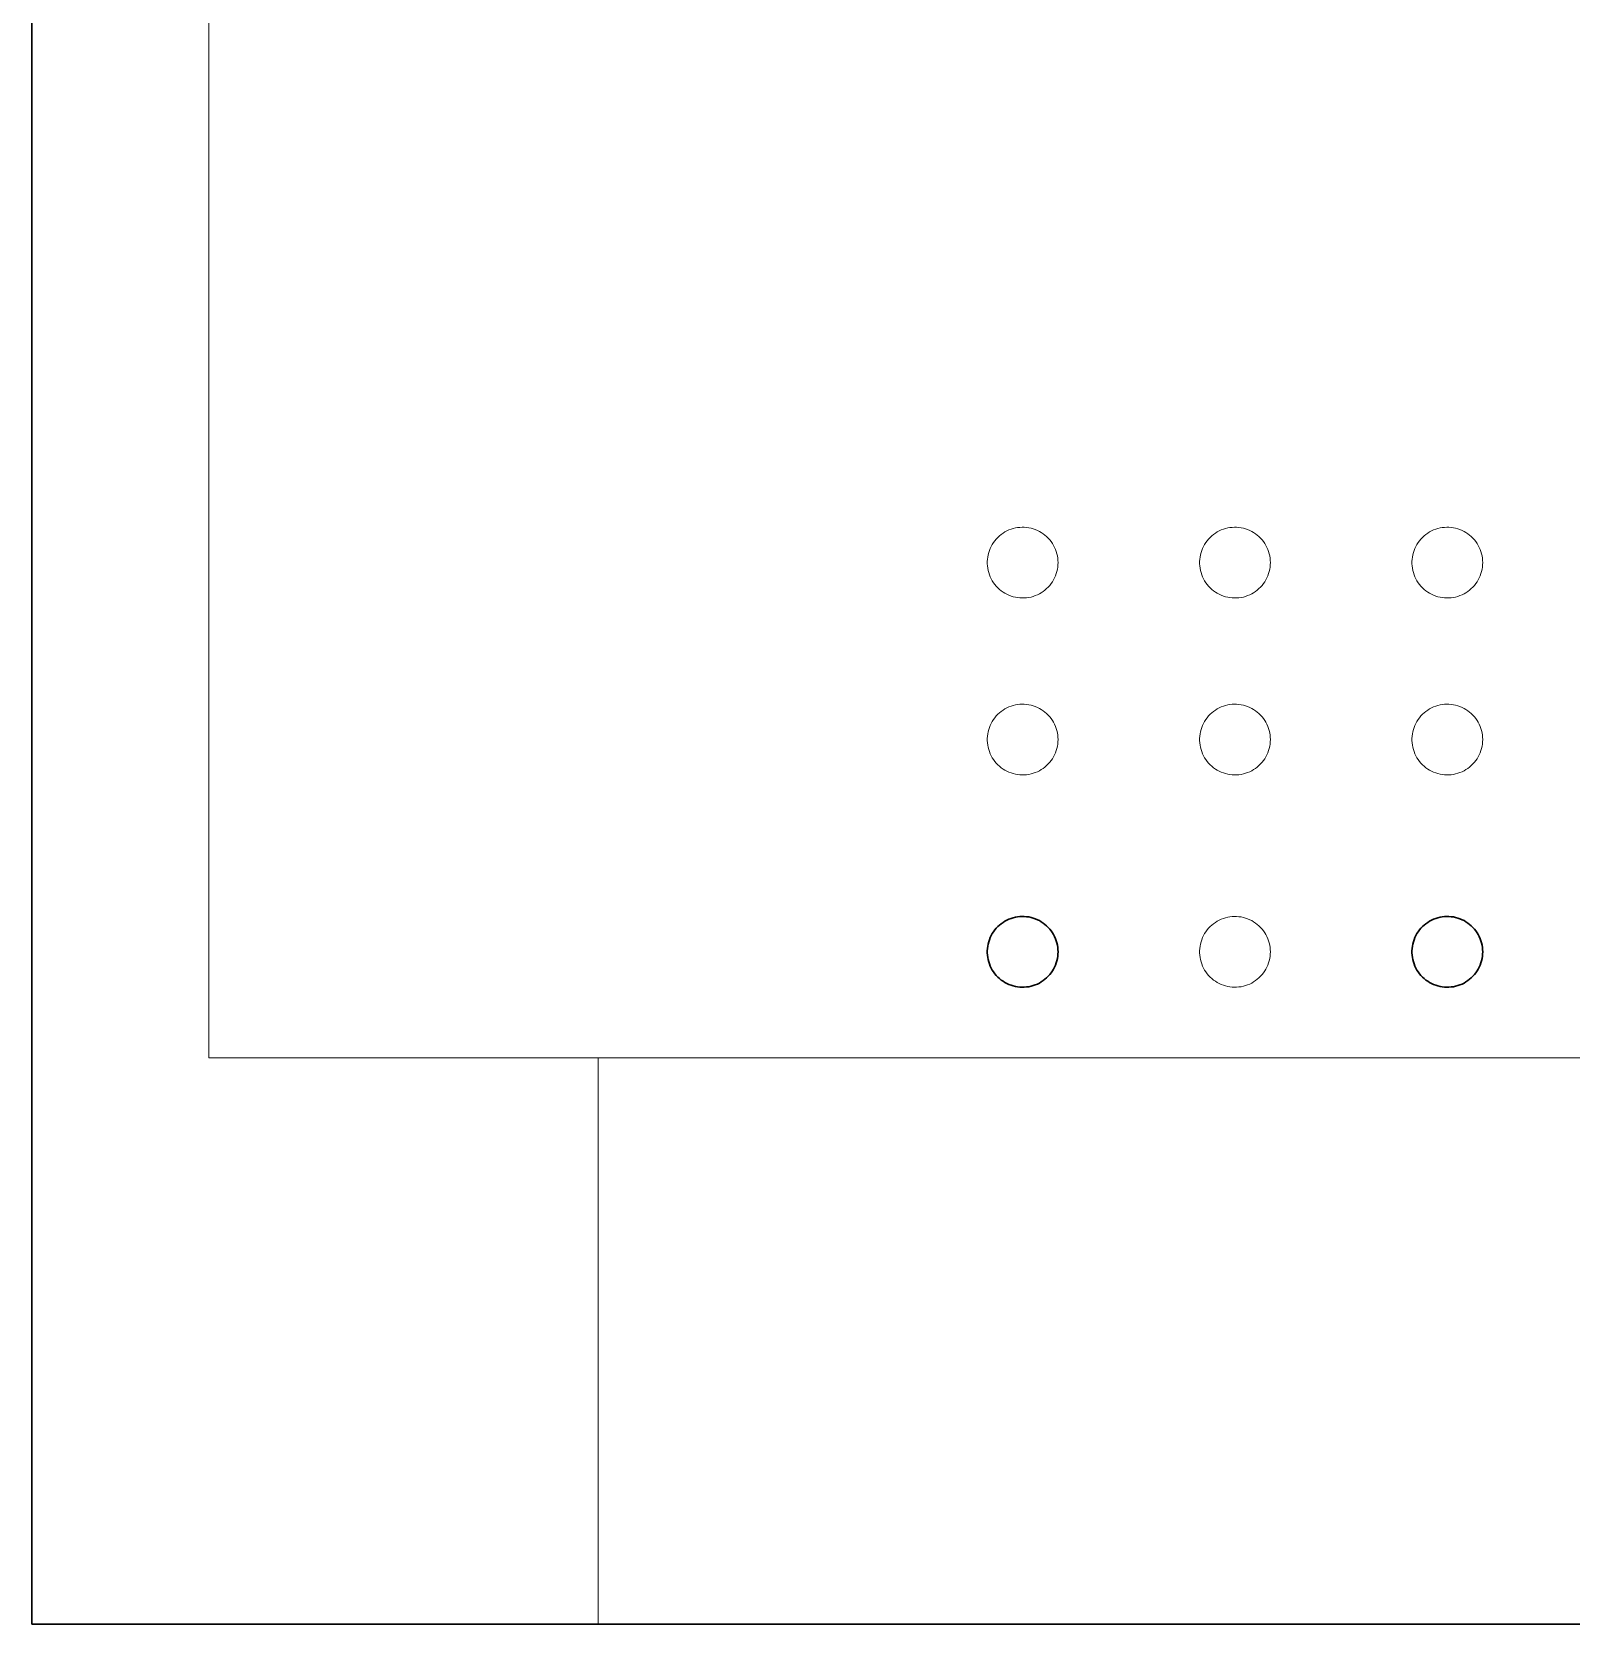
# Paper-space layout 'Sample Network Drawing - A1 Sheet' of a CAD drawing. Extents: x 49 to 806, y 22 to 564.
# Drawn here: x 282.47 to 286.088, y 146.041 to 149.785 of the extents above; entities that cross this region are included whole.
import ezdxf

# ---------------------------------------------------------------- set-up
doc = ezdxf.new("R2010")
doc.units = 0
doc.layers.add('N-EQPM-EXST', color=252, linetype='Continuous', lineweight=25)

psp = doc.layouts.new('Sample Network Drawing - A1 Sheet')

# ---------------------------------------------------------------- linework, layer by layer
at = {"layer": 'N-EQPM-EXST', "lineweight": 30}
for p, q in [((282.4696, 161.1823), (282.4696, 146.0411)), ((282.4696, 161.1823), (282.4696, 146.0411)), ((282.4696, 146.0411), (289.7074, 146.0411)), ((282.4696, 146.0411), (289.7074, 146.0411))]:
    psp.add_line(p, q, dxfattribs=at)
at = {"layer": 'N-EQPM-EXST', "lineweight": 0}
for points in [[(288.6259, 153.4453), (282.8855, 153.4453), (282.8855, 147.3722), (288.6259, 147.3722), (288.6259, 153.4453)], [(284.8822, 148.5369), (284.882, 148.5421), (284.8815, 148.5474), (284.8807, 148.5526), (284.8795, 148.5578), (284.878, 148.5628), (284.8762, 148.5678), (284.8741, 148.5726), (284.8717, 148.5773), (284.869, 148.5818), (284.866, 148.5862), (284.8627, 148.5903), (284.8592, 148.5943), (284.8554, 148.598), (284.8514, 148.6014), (284.8472, 148.6046), (284.8428, 148.6076), (284.8383, 148.6102), (284.8335, 148.6125), (284.8287, 148.6146), (284.8237, 148.6163), (284.8186, 148.6177), (284.8134, 148.6188), (284.8082, 148.6196), (284.8029, 148.62), (284.7977, 148.6201), (284.7924, 148.6198), (284.7871, 148.6192), (284.7819, 148.6183), (284.7768, 148.6171), (284.7718, 148.6155), (284.7668, 148.6136), (284.762, 148.6114), (284.7574, 148.6089), (284.7529, 148.6061), (284.7486, 148.6031), (284.7445, 148.5997), (284.7406, 148.5962), (284.737, 148.5923), (284.7336, 148.5883), (284.7305, 148.584), (284.7276, 148.5796), (284.725, 148.575), (284.7228, 148.5702), (284.7208, 148.5653), (284.7192, 148.5603), (284.7178, 148.5552), (284.7168, 148.55), (284.7162, 148.5448), (284.7158, 148.5395), (284.7158, 148.5342), (284.7162, 148.529), (284.7168, 148.5237), (284.7178, 148.5185), (284.7192, 148.5134), (284.7208, 148.5084), (284.7228, 148.5035), (284.725, 148.4987), (284.7276, 148.4941), (284.7305, 148.4897), (284.7336, 148.4854), (284.737, 148.4814), (284.7406, 148.4776), (284.7445, 148.474), (284.7486, 148.4707), (284.7529, 148.4676), (284.7574, 148.4648), (284.762, 148.4623), (284.7668, 148.4601), (284.7718, 148.4583), (284.7768, 148.4567), (284.7819, 148.4554), (284.7871, 148.4545), (284.7924, 148.4539), (284.7977, 148.4537), (284.8029, 148.4538), (284.8082, 148.4542), (284.8134, 148.4549), (284.8186, 148.456), (284.8237, 148.4574), (284.8287, 148.4592), (284.8335, 148.4612), (284.8383, 148.4635), (284.8428, 148.4662), (284.8472, 148.4691), (284.8514, 148.4723), (284.8554, 148.4758), (284.8592, 148.4795), (284.8627, 148.4834), (284.866, 148.4875), (284.869, 148.4919), (284.8717, 148.4964), (284.8741, 148.5011), (284.8762, 148.506), (284.878, 148.5109), (284.8795, 148.516), (284.8807, 148.5211), (284.8815, 148.5263), (284.882, 148.5316), (284.8822, 148.5369)], [(284.8822, 148.5369), (284.882, 148.5421), (284.8815, 148.5474), (284.8807, 148.5526), (284.8795, 148.5578), (284.878, 148.5628), (284.8762, 148.5678), (284.8741, 148.5726), (284.8717, 148.5773), (284.869, 148.5818), (284.866, 148.5862), (284.8627, 148.5903), (284.8592, 148.5943), (284.8554, 148.598), (284.8514, 148.6014), (284.8472, 148.6046), (284.8428, 148.6076), (284.8383, 148.6102), (284.8335, 148.6125), (284.8287, 148.6146), (284.8237, 148.6163), (284.8186, 148.6177), (284.8134, 148.6188), (284.8082, 148.6196), (284.8029, 148.62), (284.7977, 148.6201), (284.7924, 148.6198), (284.7871, 148.6192), (284.7819, 148.6183), (284.7768, 148.6171), (284.7718, 148.6155), (284.7668, 148.6136), (284.762, 148.6114), (284.7574, 148.6089), (284.7529, 148.6061), (284.7486, 148.6031), (284.7445, 148.5997), (284.7406, 148.5962), (284.737, 148.5923), (284.7336, 148.5883), (284.7305, 148.584), (284.7276, 148.5796), (284.725, 148.575), (284.7228, 148.5702), (284.7208, 148.5653), (284.7192, 148.5603), (284.7178, 148.5552), (284.7168, 148.55), (284.7162, 148.5448), (284.7158, 148.5395), (284.7158, 148.5342), (284.7162, 148.529), (284.7168, 148.5237), (284.7178, 148.5185), (284.7192, 148.5134), (284.7208, 148.5084), (284.7228, 148.5035), (284.725, 148.4987), (284.7276, 148.4941), (284.7305, 148.4897), (284.7336, 148.4854), (284.737, 148.4814), (284.7406, 148.4776), (284.7445, 148.474), (284.7486, 148.4707), (284.7529, 148.4676), (284.7574, 148.4648), (284.762, 148.4623), (284.7668, 148.4601), (284.7718, 148.4583), (284.7768, 148.4567), (284.7819, 148.4554), (284.7871, 148.4545), (284.7924, 148.4539), (284.7977, 148.4537), (284.8029, 148.4538), (284.8082, 148.4542), (284.8134, 148.4549), (284.8186, 148.456), (284.8237, 148.4574), (284.8287, 148.4592), (284.8335, 148.4612), (284.8383, 148.4635), (284.8428, 148.4662), (284.8472, 148.4691), (284.8514, 148.4723), (284.8554, 148.4758), (284.8592, 148.4795), (284.8627, 148.4834), (284.866, 148.4875), (284.869, 148.4919), (284.8717, 148.4964), (284.8741, 148.5011), (284.8762, 148.506), (284.878, 148.5109), (284.8795, 148.516), (284.8807, 148.5211), (284.8815, 148.5263), (284.882, 148.5316), (284.8822, 148.5369)], [(285.3813, 148.5369), (285.3812, 148.5421), (285.3807, 148.5474), (285.3798, 148.5526), (285.3787, 148.5578), (285.3772, 148.5628), (285.3754, 148.5678), (285.3733, 148.5726), (285.3708, 148.5773), (285.3681, 148.5818), (285.3651, 148.5862), (285.3619, 148.5903), (285.3584, 148.5943), (285.3546, 148.598), (285.3506, 148.6014), (285.3464, 148.6046), (285.342, 148.6076), (285.3374, 148.6102), (285.3327, 148.6125), (285.3278, 148.6146), (285.3228, 148.6163), (285.3178, 148.6177), (285.3126, 148.6188), (285.3074, 148.6196), (285.3021, 148.62), (285.2968, 148.6201), (285.2916, 148.6198), (285.2863, 148.6192), (285.2811, 148.6183), (285.276, 148.6171), (285.2709, 148.6155), (285.266, 148.6136), (285.2612, 148.6114), (285.2566, 148.6089), (285.2521, 148.6061), (285.2478, 148.6031), (285.2437, 148.5997), (285.2398, 148.5962), (285.2361, 148.5923), (285.2328, 148.5883), (285.2296, 148.584), (285.2268, 148.5796), (285.2242, 148.575), (285.2219, 148.5702), (285.22, 148.5653), (285.2183, 148.5603), (285.217, 148.5552), (285.216, 148.55), (285.2153, 148.5448), (285.215, 148.5395), (285.215, 148.5342), (285.2153, 148.529), (285.216, 148.5237), (285.217, 148.5185), (285.2183, 148.5134), (285.22, 148.5084), (285.2219, 148.5035), (285.2242, 148.4987), (285.2268, 148.4941), (285.2296, 148.4897), (285.2328, 148.4854), (285.2361, 148.4814), (285.2398, 148.4776), (285.2437, 148.474), (285.2478, 148.4707), (285.2521, 148.4676), (285.2566, 148.4648), (285.2612, 148.4623), (285.266, 148.4601), (285.2709, 148.4583), (285.276, 148.4567), (285.2811, 148.4554), (285.2863, 148.4545), (285.2916, 148.4539), (285.2968, 148.4537), (285.3021, 148.4538), (285.3074, 148.4542), (285.3126, 148.4549), (285.3178, 148.456), (285.3228, 148.4574), (285.3278, 148.4592), (285.3327, 148.4612), (285.3374, 148.4635), (285.342, 148.4662), (285.3464, 148.4691), (285.3506, 148.4723), (285.3546, 148.4758), (285.3584, 148.4795), (285.3619, 148.4834), (285.3651, 148.4875), (285.3681, 148.4919), (285.3708, 148.4964), (285.3733, 148.5011), (285.3754, 148.506), (285.3772, 148.5109), (285.3787, 148.516), (285.3798, 148.5211), (285.3807, 148.5263), (285.3812, 148.5316), (285.3813, 148.5369)], [(285.3813, 148.5369), (285.3812, 148.5421), (285.3807, 148.5474), (285.3798, 148.5526), (285.3787, 148.5578), (285.3772, 148.5628), (285.3754, 148.5678), (285.3733, 148.5726), (285.3708, 148.5773), (285.3681, 148.5818), (285.3651, 148.5862), (285.3619, 148.5903), (285.3584, 148.5943), (285.3546, 148.598), (285.3506, 148.6014), (285.3464, 148.6046), (285.342, 148.6076), (285.3374, 148.6102), (285.3327, 148.6125), (285.3278, 148.6146), (285.3228, 148.6163), (285.3178, 148.6177), (285.3126, 148.6188), (285.3074, 148.6196), (285.3021, 148.62), (285.2968, 148.6201), (285.2916, 148.6198), (285.2863, 148.6192), (285.2811, 148.6183), (285.276, 148.6171), (285.2709, 148.6155), (285.266, 148.6136), (285.2612, 148.6114), (285.2566, 148.6089), (285.2521, 148.6061), (285.2478, 148.6031), (285.2437, 148.5997), (285.2398, 148.5962), (285.2361, 148.5923), (285.2328, 148.5883), (285.2296, 148.584), (285.2268, 148.5796), (285.2242, 148.575), (285.2219, 148.5702), (285.22, 148.5653), (285.2183, 148.5603), (285.217, 148.5552), (285.216, 148.55), (285.2153, 148.5448), (285.215, 148.5395), (285.215, 148.5342), (285.2153, 148.529), (285.216, 148.5237), (285.217, 148.5185), (285.2183, 148.5134), (285.22, 148.5084), (285.2219, 148.5035), (285.2242, 148.4987), (285.2268, 148.4941), (285.2296, 148.4897), (285.2328, 148.4854), (285.2361, 148.4814), (285.2398, 148.4776), (285.2437, 148.474), (285.2478, 148.4707), (285.2521, 148.4676), (285.2566, 148.4648), (285.2612, 148.4623), (285.266, 148.4601), (285.2709, 148.4583), (285.276, 148.4567), (285.2811, 148.4554), (285.2863, 148.4545), (285.2916, 148.4539), (285.2968, 148.4537), (285.3021, 148.4538), (285.3074, 148.4542), (285.3126, 148.4549), (285.3178, 148.456), (285.3228, 148.4574), (285.3278, 148.4592), (285.3327, 148.4612), (285.3374, 148.4635), (285.342, 148.4662), (285.3464, 148.4691), (285.3506, 148.4723), (285.3546, 148.4758), (285.3584, 148.4795), (285.3619, 148.4834), (285.3651, 148.4875), (285.3681, 148.4919), (285.3708, 148.4964), (285.3733, 148.5011), (285.3754, 148.506), (285.3772, 148.5109), (285.3787, 148.516), (285.3798, 148.5211), (285.3807, 148.5263), (285.3812, 148.5316), (285.3813, 148.5369)], [(285.8805, 148.5369), (285.8803, 148.5421), (285.8798, 148.5474), (285.879, 148.5526), (285.8778, 148.5578), (285.8763, 148.5628), (285.8745, 148.5678), (285.8724, 148.5726), (285.87, 148.5773), (285.8673, 148.5818), (285.8643, 148.5862), (285.861, 148.5903), (285.8575, 148.5943), (285.8538, 148.598), (285.8498, 148.6014), (285.8456, 148.6046), (285.8412, 148.6076), (285.8366, 148.6102), (285.8319, 148.6125), (285.827, 148.6146), (285.822, 148.6163), (285.8169, 148.6177), (285.8118, 148.6188), (285.8065, 148.6196), (285.8013, 148.62), (285.796, 148.6201), (285.7907, 148.6198), (285.7855, 148.6192), (285.7803, 148.6183), (285.7751, 148.6171), (285.7701, 148.6155), (285.7652, 148.6136), (285.7604, 148.6114), (285.7557, 148.6089), (285.7512, 148.6061), (285.7469, 148.6031), (285.7428, 148.5997), (285.7389, 148.5962), (285.7353, 148.5923), (285.7319, 148.5883), (285.7288, 148.584), (285.7259, 148.5796), (285.7234, 148.575), (285.7211, 148.5702), (285.7191, 148.5653), (285.7175, 148.5603), (285.7162, 148.5552), (285.7152, 148.55), (285.7145, 148.5448), (285.7142, 148.5395), (285.7142, 148.5342), (285.7145, 148.529), (285.7152, 148.5237), (285.7162, 148.5185), (285.7175, 148.5134), (285.7191, 148.5084), (285.7211, 148.5035), (285.7234, 148.4987), (285.7259, 148.4941), (285.7288, 148.4897), (285.7319, 148.4854), (285.7353, 148.4814), (285.7389, 148.4776), (285.7428, 148.474), (285.7469, 148.4707), (285.7512, 148.4676), (285.7557, 148.4648), (285.7604, 148.4623), (285.7652, 148.4601), (285.7701, 148.4583), (285.7751, 148.4567), (285.7803, 148.4554), (285.7855, 148.4545), (285.7907, 148.4539), (285.796, 148.4537), (285.8013, 148.4538), (285.8065, 148.4542), (285.8118, 148.4549), (285.8169, 148.456), (285.822, 148.4574), (285.827, 148.4592), (285.8319, 148.4612), (285.8366, 148.4635), (285.8412, 148.4662), (285.8456, 148.4691), (285.8498, 148.4723), (285.8538, 148.4758), (285.8575, 148.4795), (285.861, 148.4834), (285.8643, 148.4875), (285.8673, 148.4919), (285.87, 148.4964), (285.8724, 148.5011), (285.8745, 148.506), (285.8763, 148.5109), (285.8778, 148.516), (285.879, 148.5211), (285.8798, 148.5263), (285.8803, 148.5316), (285.8805, 148.5369)], [(285.8805, 148.5369), (285.8803, 148.5421), (285.8798, 148.5474), (285.879, 148.5526), (285.8778, 148.5578), (285.8763, 148.5628), (285.8745, 148.5678), (285.8724, 148.5726), (285.87, 148.5773), (285.8673, 148.5818), (285.8643, 148.5862), (285.861, 148.5903), (285.8575, 148.5943), (285.8538, 148.598), (285.8498, 148.6014), (285.8456, 148.6046), (285.8412, 148.6076), (285.8366, 148.6102), (285.8319, 148.6125), (285.827, 148.6146), (285.822, 148.6163), (285.8169, 148.6177), (285.8118, 148.6188), (285.8065, 148.6196), (285.8013, 148.62), (285.796, 148.6201), (285.7907, 148.6198), (285.7855, 148.6192), (285.7803, 148.6183), (285.7751, 148.6171), (285.7701, 148.6155), (285.7652, 148.6136), (285.7604, 148.6114), (285.7557, 148.6089), (285.7512, 148.6061), (285.7469, 148.6031), (285.7428, 148.5997), (285.7389, 148.5962), (285.7353, 148.5923), (285.7319, 148.5883), (285.7288, 148.584), (285.7259, 148.5796), (285.7234, 148.575), (285.7211, 148.5702), (285.7191, 148.5653), (285.7175, 148.5603), (285.7162, 148.5552), (285.7152, 148.55), (285.7145, 148.5448), (285.7142, 148.5395), (285.7142, 148.5342), (285.7145, 148.529), (285.7152, 148.5237), (285.7162, 148.5185), (285.7175, 148.5134), (285.7191, 148.5084), (285.7211, 148.5035), (285.7234, 148.4987), (285.7259, 148.4941), (285.7288, 148.4897), (285.7319, 148.4854), (285.7353, 148.4814), (285.7389, 148.4776), (285.7428, 148.474), (285.7469, 148.4707), (285.7512, 148.4676), (285.7557, 148.4648), (285.7604, 148.4623), (285.7652, 148.4601), (285.7701, 148.4583), (285.7751, 148.4567), (285.7803, 148.4554), (285.7855, 148.4545), (285.7907, 148.4539), (285.796, 148.4537), (285.8013, 148.4538), (285.8065, 148.4542), (285.8118, 148.4549), (285.8169, 148.456), (285.822, 148.4574), (285.827, 148.4592), (285.8319, 148.4612), (285.8366, 148.4635), (285.8412, 148.4662), (285.8456, 148.4691), (285.8498, 148.4723), (285.8538, 148.4758), (285.8575, 148.4795), (285.861, 148.4834), (285.8643, 148.4875), (285.8673, 148.4919), (285.87, 148.4964), (285.8724, 148.5011), (285.8745, 148.506), (285.8763, 148.5109), (285.8778, 148.516), (285.879, 148.5211), (285.8798, 148.5263), (285.8803, 148.5316), (285.8805, 148.5369)], [(284.8822, 148.1209), (284.882, 148.1262), (284.8815, 148.1314), (284.8807, 148.1366), (284.8795, 148.1418), (284.878, 148.1469), (284.8762, 148.1518), (284.8741, 148.1567), (284.8717, 148.1614), (284.869, 148.1659), (284.866, 148.1702), (284.8627, 148.1744), (284.8592, 148.1783), (284.8554, 148.182), (284.8514, 148.1855), (284.8472, 148.1887), (284.8428, 148.1916), (284.8383, 148.1942), (284.8335, 148.1966), (284.8287, 148.1986), (284.8237, 148.2003), (284.8186, 148.2018), (284.8134, 148.2028), (284.8082, 148.2036), (284.8029, 148.204), (284.7977, 148.2041), (284.7924, 148.2038), (284.7871, 148.2033), (284.7819, 148.2023), (284.7768, 148.2011), (284.7718, 148.1995), (284.7668, 148.1976), (284.762, 148.1954), (284.7574, 148.193), (284.7529, 148.1902), (284.7486, 148.1871), (284.7445, 148.1838), (284.7406, 148.1802), (284.737, 148.1764), (284.7336, 148.1723), (284.7305, 148.1681), (284.7276, 148.1636), (284.725, 148.159), (284.7228, 148.1543), (284.7208, 148.1494), (284.7192, 148.1443), (284.7178, 148.1392), (284.7168, 148.134), (284.7162, 148.1288), (284.7158, 148.1235), (284.7158, 148.1183), (284.7162, 148.113), (284.7168, 148.1078), (284.7178, 148.1026), (284.7192, 148.0975), (284.7208, 148.0925), (284.7228, 148.0875), (284.725, 148.0828), (284.7276, 148.0782), (284.7305, 148.0737), (284.7336, 148.0695), (284.737, 148.0654), (284.7406, 148.0616), (284.7445, 148.058), (284.7486, 148.0547), (284.7529, 148.0516), (284.7574, 148.0489), (284.762, 148.0464), (284.7668, 148.0442), (284.7718, 148.0423), (284.7768, 148.0407), (284.7819, 148.0395), (284.7871, 148.0386), (284.7924, 148.038), (284.7977, 148.0377), (284.8029, 148.0378), (284.8082, 148.0382), (284.8134, 148.039), (284.8186, 148.0401), (284.8237, 148.0415), (284.8287, 148.0432), (284.8335, 148.0452), (284.8383, 148.0476), (284.8428, 148.0502), (284.8472, 148.0531), (284.8514, 148.0563), (284.8554, 148.0598), (284.8592, 148.0635), (284.8627, 148.0674), (284.866, 148.0716), (284.869, 148.0759), (284.8717, 148.0805), (284.8741, 148.0851), (284.8762, 148.09), (284.878, 148.0949), (284.8795, 148.1), (284.8807, 148.1052), (284.8815, 148.1104), (284.882, 148.1156), (284.8822, 148.1209)], [(284.8822, 148.1209), (284.882, 148.1262), (284.8815, 148.1314), (284.8807, 148.1366), (284.8795, 148.1418), (284.878, 148.1469), (284.8762, 148.1518), (284.8741, 148.1567), (284.8717, 148.1614), (284.869, 148.1659), (284.866, 148.1702), (284.8627, 148.1744), (284.8592, 148.1783), (284.8554, 148.182), (284.8514, 148.1855), (284.8472, 148.1887), (284.8428, 148.1916), (284.8383, 148.1942), (284.8335, 148.1966), (284.8287, 148.1986), (284.8237, 148.2003), (284.8186, 148.2018), (284.8134, 148.2028), (284.8082, 148.2036), (284.8029, 148.204), (284.7977, 148.2041), (284.7924, 148.2038), (284.7871, 148.2033), (284.7819, 148.2023), (284.7768, 148.2011), (284.7718, 148.1995), (284.7668, 148.1976), (284.762, 148.1954), (284.7574, 148.193), (284.7529, 148.1902), (284.7486, 148.1871), (284.7445, 148.1838), (284.7406, 148.1802), (284.737, 148.1764), (284.7336, 148.1723), (284.7305, 148.1681), (284.7276, 148.1636), (284.725, 148.159), (284.7228, 148.1543), (284.7208, 148.1494), (284.7192, 148.1443), (284.7178, 148.1392), (284.7168, 148.134), (284.7162, 148.1288), (284.7158, 148.1235), (284.7158, 148.1183), (284.7162, 148.113), (284.7168, 148.1078), (284.7178, 148.1026), (284.7192, 148.0975), (284.7208, 148.0925), (284.7228, 148.0875), (284.725, 148.0828), (284.7276, 148.0782), (284.7305, 148.0737), (284.7336, 148.0695), (284.737, 148.0654), (284.7406, 148.0616), (284.7445, 148.058), (284.7486, 148.0547), (284.7529, 148.0516), (284.7574, 148.0489), (284.762, 148.0464), (284.7668, 148.0442), (284.7718, 148.0423), (284.7768, 148.0407), (284.7819, 148.0395), (284.7871, 148.0386), (284.7924, 148.038), (284.7977, 148.0377), (284.8029, 148.0378), (284.8082, 148.0382), (284.8134, 148.039), (284.8186, 148.0401), (284.8237, 148.0415), (284.8287, 148.0432), (284.8335, 148.0452), (284.8383, 148.0476), (284.8428, 148.0502), (284.8472, 148.0531), (284.8514, 148.0563), (284.8554, 148.0598), (284.8592, 148.0635), (284.8627, 148.0674), (284.866, 148.0716), (284.869, 148.0759), (284.8717, 148.0805), (284.8741, 148.0851), (284.8762, 148.09), (284.878, 148.0949), (284.8795, 148.1), (284.8807, 148.1052), (284.8815, 148.1104), (284.882, 148.1156), (284.8822, 148.1209)], [(285.3813, 148.1209), (285.3812, 148.1262), (285.3807, 148.1314), (285.3798, 148.1366), (285.3787, 148.1418), (285.3772, 148.1469), (285.3754, 148.1518), (285.3733, 148.1567), (285.3708, 148.1614), (285.3681, 148.1659), (285.3651, 148.1702), (285.3619, 148.1744), (285.3584, 148.1783), (285.3546, 148.182), (285.3506, 148.1855), (285.3464, 148.1887), (285.342, 148.1916), (285.3374, 148.1942), (285.3327, 148.1966), (285.3278, 148.1986), (285.3228, 148.2003), (285.3178, 148.2018), (285.3126, 148.2028), (285.3074, 148.2036), (285.3021, 148.204), (285.2968, 148.2041), (285.2916, 148.2038), (285.2863, 148.2033), (285.2811, 148.2023), (285.276, 148.2011), (285.2709, 148.1995), (285.266, 148.1976), (285.2612, 148.1954), (285.2566, 148.193), (285.2521, 148.1902), (285.2478, 148.1871), (285.2437, 148.1838), (285.2398, 148.1802), (285.2361, 148.1764), (285.2328, 148.1723), (285.2296, 148.1681), (285.2268, 148.1636), (285.2242, 148.159), (285.2219, 148.1543), (285.22, 148.1494), (285.2183, 148.1443), (285.217, 148.1392), (285.216, 148.134), (285.2153, 148.1288), (285.215, 148.1235), (285.215, 148.1183), (285.2153, 148.113), (285.216, 148.1078), (285.217, 148.1026), (285.2183, 148.0975), (285.22, 148.0925), (285.2219, 148.0875), (285.2242, 148.0828), (285.2268, 148.0782), (285.2296, 148.0737), (285.2328, 148.0695), (285.2361, 148.0654), (285.2398, 148.0616), (285.2437, 148.058), (285.2478, 148.0547), (285.2521, 148.0516), (285.2566, 148.0489), (285.2612, 148.0464), (285.266, 148.0442), (285.2709, 148.0423), (285.276, 148.0407), (285.2811, 148.0395), (285.2863, 148.0386), (285.2916, 148.038), (285.2968, 148.0377), (285.3021, 148.0378), (285.3074, 148.0382), (285.3126, 148.039), (285.3178, 148.0401), (285.3228, 148.0415), (285.3278, 148.0432), (285.3327, 148.0452), (285.3374, 148.0476), (285.342, 148.0502), (285.3464, 148.0531), (285.3506, 148.0563), (285.3546, 148.0598), (285.3584, 148.0635), (285.3619, 148.0674), (285.3651, 148.0716), (285.3681, 148.0759), (285.3708, 148.0805), (285.3733, 148.0851), (285.3754, 148.09), (285.3772, 148.0949), (285.3787, 148.1), (285.3798, 148.1052), (285.3807, 148.1104), (285.3812, 148.1156), (285.3813, 148.1209)], [(285.3813, 148.1209), (285.3812, 148.1262), (285.3807, 148.1314), (285.3798, 148.1366), (285.3787, 148.1418), (285.3772, 148.1469), (285.3754, 148.1518), (285.3733, 148.1567), (285.3708, 148.1614), (285.3681, 148.1659), (285.3651, 148.1702), (285.3619, 148.1744), (285.3584, 148.1783), (285.3546, 148.182), (285.3506, 148.1855), (285.3464, 148.1887), (285.342, 148.1916), (285.3374, 148.1942), (285.3327, 148.1966), (285.3278, 148.1986), (285.3228, 148.2003), (285.3178, 148.2018), (285.3126, 148.2028), (285.3074, 148.2036), (285.3021, 148.204), (285.2968, 148.2041), (285.2916, 148.2038), (285.2863, 148.2033), (285.2811, 148.2023), (285.276, 148.2011), (285.2709, 148.1995), (285.266, 148.1976), (285.2612, 148.1954), (285.2566, 148.193), (285.2521, 148.1902), (285.2478, 148.1871), (285.2437, 148.1838), (285.2398, 148.1802), (285.2361, 148.1764), (285.2328, 148.1723), (285.2296, 148.1681), (285.2268, 148.1636), (285.2242, 148.159), (285.2219, 148.1543), (285.22, 148.1494), (285.2183, 148.1443), (285.217, 148.1392), (285.216, 148.134), (285.2153, 148.1288), (285.215, 148.1235), (285.215, 148.1183), (285.2153, 148.113), (285.216, 148.1078), (285.217, 148.1026), (285.2183, 148.0975), (285.22, 148.0925), (285.2219, 148.0875), (285.2242, 148.0828), (285.2268, 148.0782), (285.2296, 148.0737), (285.2328, 148.0695), (285.2361, 148.0654), (285.2398, 148.0616), (285.2437, 148.058), (285.2478, 148.0547), (285.2521, 148.0516), (285.2566, 148.0489), (285.2612, 148.0464), (285.266, 148.0442), (285.2709, 148.0423), (285.276, 148.0407), (285.2811, 148.0395), (285.2863, 148.0386), (285.2916, 148.038), (285.2968, 148.0377), (285.3021, 148.0378), (285.3074, 148.0382), (285.3126, 148.039), (285.3178, 148.0401), (285.3228, 148.0415), (285.3278, 148.0432), (285.3327, 148.0452), (285.3374, 148.0476), (285.342, 148.0502), (285.3464, 148.0531), (285.3506, 148.0563), (285.3546, 148.0598), (285.3584, 148.0635), (285.3619, 148.0674), (285.3651, 148.0716), (285.3681, 148.0759), (285.3708, 148.0805), (285.3733, 148.0851), (285.3754, 148.09), (285.3772, 148.0949), (285.3787, 148.1), (285.3798, 148.1052), (285.3807, 148.1104), (285.3812, 148.1156), (285.3813, 148.1209)], [(285.8805, 148.1209), (285.8803, 148.1262), (285.8798, 148.1314), (285.879, 148.1366), (285.8778, 148.1418), (285.8763, 148.1469), (285.8745, 148.1518), (285.8724, 148.1567), (285.87, 148.1614), (285.8673, 148.1659), (285.8643, 148.1702), (285.861, 148.1744), (285.8575, 148.1783), (285.8538, 148.182), (285.8498, 148.1855), (285.8456, 148.1887), (285.8412, 148.1916), (285.8366, 148.1942), (285.8319, 148.1966), (285.827, 148.1986), (285.822, 148.2003), (285.8169, 148.2018), (285.8118, 148.2028), (285.8065, 148.2036), (285.8013, 148.204), (285.796, 148.2041), (285.7907, 148.2038), (285.7855, 148.2033), (285.7803, 148.2023), (285.7751, 148.2011), (285.7701, 148.1995), (285.7652, 148.1976), (285.7604, 148.1954), (285.7557, 148.193), (285.7512, 148.1902), (285.7469, 148.1871), (285.7428, 148.1838), (285.7389, 148.1802), (285.7353, 148.1764), (285.7319, 148.1723), (285.7288, 148.1681), (285.7259, 148.1636), (285.7234, 148.159), (285.7211, 148.1543), (285.7191, 148.1494), (285.7175, 148.1443), (285.7162, 148.1392), (285.7152, 148.134), (285.7145, 148.1288), (285.7142, 148.1235), (285.7142, 148.1183), (285.7145, 148.113), (285.7152, 148.1078), (285.7162, 148.1026), (285.7175, 148.0975), (285.7191, 148.0925), (285.7211, 148.0875), (285.7234, 148.0828), (285.7259, 148.0782), (285.7288, 148.0737), (285.7319, 148.0695), (285.7353, 148.0654), (285.7389, 148.0616), (285.7428, 148.058), (285.7469, 148.0547), (285.7512, 148.0516), (285.7557, 148.0489), (285.7604, 148.0464), (285.7652, 148.0442), (285.7701, 148.0423), (285.7751, 148.0407), (285.7803, 148.0395), (285.7855, 148.0386), (285.7907, 148.038), (285.796, 148.0377), (285.8013, 148.0378), (285.8065, 148.0382), (285.8118, 148.039), (285.8169, 148.0401), (285.822, 148.0415), (285.827, 148.0432), (285.8319, 148.0452), (285.8366, 148.0476), (285.8412, 148.0502), (285.8456, 148.0531), (285.8498, 148.0563), (285.8538, 148.0598), (285.8575, 148.0635), (285.861, 148.0674), (285.8643, 148.0716), (285.8673, 148.0759), (285.87, 148.0805), (285.8724, 148.0851), (285.8745, 148.09), (285.8763, 148.0949), (285.8778, 148.1), (285.879, 148.1052), (285.8798, 148.1104), (285.8803, 148.1156), (285.8805, 148.1209)], [(285.8805, 148.1209), (285.8803, 148.1262), (285.8798, 148.1314), (285.879, 148.1366), (285.8778, 148.1418), (285.8763, 148.1469), (285.8745, 148.1518), (285.8724, 148.1567), (285.87, 148.1614), (285.8673, 148.1659), (285.8643, 148.1702), (285.861, 148.1744), (285.8575, 148.1783), (285.8538, 148.182), (285.8498, 148.1855), (285.8456, 148.1887), (285.8412, 148.1916), (285.8366, 148.1942), (285.8319, 148.1966), (285.827, 148.1986), (285.822, 148.2003), (285.8169, 148.2018), (285.8118, 148.2028), (285.8065, 148.2036), (285.8013, 148.204), (285.796, 148.2041), (285.7907, 148.2038), (285.7855, 148.2033), (285.7803, 148.2023), (285.7751, 148.2011), (285.7701, 148.1995), (285.7652, 148.1976), (285.7604, 148.1954), (285.7557, 148.193), (285.7512, 148.1902), (285.7469, 148.1871), (285.7428, 148.1838), (285.7389, 148.1802), (285.7353, 148.1764), (285.7319, 148.1723), (285.7288, 148.1681), (285.7259, 148.1636), (285.7234, 148.159), (285.7211, 148.1543), (285.7191, 148.1494), (285.7175, 148.1443), (285.7162, 148.1392), (285.7152, 148.134), (285.7145, 148.1288), (285.7142, 148.1235), (285.7142, 148.1183), (285.7145, 148.113), (285.7152, 148.1078), (285.7162, 148.1026), (285.7175, 148.0975), (285.7191, 148.0925), (285.7211, 148.0875), (285.7234, 148.0828), (285.7259, 148.0782), (285.7288, 148.0737), (285.7319, 148.0695), (285.7353, 148.0654), (285.7389, 148.0616), (285.7428, 148.058), (285.7469, 148.0547), (285.7512, 148.0516), (285.7557, 148.0489), (285.7604, 148.0464), (285.7652, 148.0442), (285.7701, 148.0423), (285.7751, 148.0407), (285.7803, 148.0395), (285.7855, 148.0386), (285.7907, 148.038), (285.796, 148.0377), (285.8013, 148.0378), (285.8065, 148.0382), (285.8118, 148.039), (285.8169, 148.0401), (285.822, 148.0415), (285.827, 148.0432), (285.8319, 148.0452), (285.8366, 148.0476), (285.8412, 148.0502), (285.8456, 148.0531), (285.8498, 148.0563), (285.8538, 148.0598), (285.8575, 148.0635), (285.861, 148.0674), (285.8643, 148.0716), (285.8673, 148.0759), (285.87, 148.0805), (285.8724, 148.0851), (285.8745, 148.09), (285.8763, 148.0949), (285.8778, 148.1), (285.879, 148.1052), (285.8798, 148.1104), (285.8803, 148.1156), (285.8805, 148.1209)], [(284.8822, 147.6217), (284.882, 147.627), (284.8815, 147.6323), (284.8807, 147.6375), (284.8795, 147.6426), (284.878, 147.6477), (284.8762, 147.6527), (284.8741, 147.6575), (284.8717, 147.6622), (284.869, 147.6667), (284.866, 147.6711), (284.8627, 147.6752), (284.8592, 147.6792), (284.8554, 147.6829), (284.8514, 147.6863), (284.8472, 147.6895), (284.8428, 147.6924), (284.8383, 147.6951), (284.8335, 147.6974), (284.8287, 147.6995), (284.8237, 147.7012), (284.8186, 147.7026), (284.8134, 147.7037), (284.8082, 147.7044), (284.8029, 147.7048), (284.7977, 147.7049), (284.7924, 147.7047), (284.7871, 147.7041), (284.7819, 147.7032), (284.7768, 147.7019), (284.7718, 147.7004), (284.7668, 147.6985), (284.762, 147.6963), (284.7574, 147.6938), (284.7529, 147.691), (284.7486, 147.6879), (284.7445, 147.6846), (284.7406, 147.681), (284.737, 147.6772), (284.7336, 147.6732), (284.7305, 147.6689), (284.7276, 147.6645), (284.725, 147.6599), (284.7228, 147.6551), (284.7208, 147.6502), (284.7192, 147.6452), (284.7178, 147.6401), (284.7168, 147.6349), (284.7162, 147.6297), (284.7158, 147.6244), (284.7158, 147.6191), (284.7162, 147.6138), (284.7168, 147.6086), (284.7178, 147.6034), (284.7192, 147.5983), (284.7208, 147.5933), (284.7228, 147.5884), (284.725, 147.5836), (284.7276, 147.579), (284.7305, 147.5746), (284.7336, 147.5703), (284.737, 147.5663), (284.7406, 147.5625), (284.7445, 147.5589), (284.7486, 147.5555), (284.7529, 147.5525), (284.7574, 147.5497), (284.762, 147.5472), (284.7668, 147.545), (284.7718, 147.5431), (284.7768, 147.5416), (284.7819, 147.5403), (284.7871, 147.5394), (284.7924, 147.5388), (284.7977, 147.5386), (284.8029, 147.5386), (284.8082, 147.5391), (284.8134, 147.5398), (284.8186, 147.5409), (284.8237, 147.5423), (284.8287, 147.544), (284.8335, 147.5461), (284.8383, 147.5484), (284.8428, 147.5511), (284.8472, 147.554), (284.8514, 147.5572), (284.8554, 147.5606), (284.8592, 147.5643), (284.8627, 147.5683), (284.866, 147.5724), (284.869, 147.5768), (284.8717, 147.5813), (284.8741, 147.586), (284.8762, 147.5908), (284.878, 147.5958), (284.8795, 147.6008), (284.8807, 147.606), (284.8815, 147.6112), (284.882, 147.6165), (284.8822, 147.6217)], [(285.3813, 147.6217), (285.3812, 147.627), (285.3807, 147.6323), (285.3798, 147.6375), (285.3787, 147.6426), (285.3772, 147.6477), (285.3754, 147.6527), (285.3733, 147.6575), (285.3708, 147.6622), (285.3681, 147.6667), (285.3651, 147.6711), (285.3619, 147.6752), (285.3584, 147.6792), (285.3546, 147.6829), (285.3506, 147.6863), (285.3464, 147.6895), (285.342, 147.6924), (285.3374, 147.6951), (285.3327, 147.6974), (285.3278, 147.6995), (285.3228, 147.7012), (285.3178, 147.7026), (285.3126, 147.7037), (285.3074, 147.7044), (285.3021, 147.7048), (285.2968, 147.7049), (285.2916, 147.7047), (285.2863, 147.7041), (285.2811, 147.7032), (285.276, 147.7019), (285.2709, 147.7004), (285.266, 147.6985), (285.2612, 147.6963), (285.2566, 147.6938), (285.2521, 147.691), (285.2478, 147.6879), (285.2437, 147.6846), (285.2398, 147.681), (285.2361, 147.6772), (285.2328, 147.6732), (285.2296, 147.6689), (285.2268, 147.6645), (285.2242, 147.6599), (285.2219, 147.6551), (285.22, 147.6502), (285.2183, 147.6452), (285.217, 147.6401), (285.216, 147.6349), (285.2153, 147.6297), (285.215, 147.6244), (285.215, 147.6191), (285.2153, 147.6138), (285.216, 147.6086), (285.217, 147.6034), (285.2183, 147.5983), (285.22, 147.5933), (285.2219, 147.5884), (285.2242, 147.5836), (285.2268, 147.579), (285.2296, 147.5746), (285.2328, 147.5703), (285.2361, 147.5663), (285.2398, 147.5625), (285.2437, 147.5589), (285.2478, 147.5555), (285.2521, 147.5525), (285.2566, 147.5497), (285.2612, 147.5472), (285.266, 147.545), (285.2709, 147.5431), (285.276, 147.5416), (285.2811, 147.5403), (285.2863, 147.5394), (285.2916, 147.5388), (285.2968, 147.5386), (285.3021, 147.5386), (285.3074, 147.5391), (285.3126, 147.5398), (285.3178, 147.5409), (285.3228, 147.5423), (285.3278, 147.544), (285.3327, 147.5461), (285.3374, 147.5484), (285.342, 147.5511), (285.3464, 147.554), (285.3506, 147.5572), (285.3546, 147.5606), (285.3584, 147.5643), (285.3619, 147.5683), (285.3651, 147.5724), (285.3681, 147.5768), (285.3708, 147.5813), (285.3733, 147.586), (285.3754, 147.5908), (285.3772, 147.5958), (285.3787, 147.6008), (285.3798, 147.606), (285.3807, 147.6112), (285.3812, 147.6165), (285.3813, 147.6217)], [(285.3813, 147.6217), (285.3812, 147.627), (285.3807, 147.6323), (285.3798, 147.6375), (285.3787, 147.6426), (285.3772, 147.6477), (285.3754, 147.6527), (285.3733, 147.6575), (285.3708, 147.6622), (285.3681, 147.6667), (285.3651, 147.6711), (285.3619, 147.6752), (285.3584, 147.6792), (285.3546, 147.6829), (285.3506, 147.6863), (285.3464, 147.6895), (285.342, 147.6924), (285.3374, 147.6951), (285.3327, 147.6974), (285.3278, 147.6995), (285.3228, 147.7012), (285.3178, 147.7026), (285.3126, 147.7037), (285.3074, 147.7044), (285.3021, 147.7048), (285.2968, 147.7049), (285.2916, 147.7047), (285.2863, 147.7041), (285.2811, 147.7032), (285.276, 147.7019), (285.2709, 147.7004), (285.266, 147.6985), (285.2612, 147.6963), (285.2566, 147.6938), (285.2521, 147.691), (285.2478, 147.6879), (285.2437, 147.6846), (285.2398, 147.681), (285.2361, 147.6772), (285.2328, 147.6732), (285.2296, 147.6689), (285.2268, 147.6645), (285.2242, 147.6599), (285.2219, 147.6551), (285.22, 147.6502), (285.2183, 147.6452), (285.217, 147.6401), (285.216, 147.6349), (285.2153, 147.6297), (285.215, 147.6244), (285.215, 147.6191), (285.2153, 147.6138), (285.216, 147.6086), (285.217, 147.6034), (285.2183, 147.5983), (285.22, 147.5933), (285.2219, 147.5884), (285.2242, 147.5836), (285.2268, 147.579), (285.2296, 147.5746), (285.2328, 147.5703), (285.2361, 147.5663), (285.2398, 147.5625), (285.2437, 147.5589), (285.2478, 147.5555), (285.2521, 147.5525), (285.2566, 147.5497), (285.2612, 147.5472), (285.266, 147.545), (285.2709, 147.5431), (285.276, 147.5416), (285.2811, 147.5403), (285.2863, 147.5394), (285.2916, 147.5388), (285.2968, 147.5386), (285.3021, 147.5386), (285.3074, 147.5391), (285.3126, 147.5398), (285.3178, 147.5409), (285.3228, 147.5423), (285.3278, 147.544), (285.3327, 147.5461), (285.3374, 147.5484), (285.342, 147.5511), (285.3464, 147.554), (285.3506, 147.5572), (285.3546, 147.5606), (285.3584, 147.5643), (285.3619, 147.5683), (285.3651, 147.5724), (285.3681, 147.5768), (285.3708, 147.5813), (285.3733, 147.586), (285.3754, 147.5908), (285.3772, 147.5958), (285.3787, 147.6008), (285.3798, 147.606), (285.3807, 147.6112), (285.3812, 147.6165), (285.3813, 147.6217)], [(285.8805, 147.6217), (285.8803, 147.627), (285.8798, 147.6323), (285.879, 147.6375), (285.8778, 147.6426), (285.8763, 147.6477), (285.8745, 147.6527), (285.8724, 147.6575), (285.87, 147.6622), (285.8673, 147.6667), (285.8643, 147.6711), (285.861, 147.6752), (285.8575, 147.6792), (285.8538, 147.6829), (285.8498, 147.6863), (285.8456, 147.6895), (285.8412, 147.6924), (285.8366, 147.6951), (285.8319, 147.6974), (285.827, 147.6995), (285.822, 147.7012), (285.8169, 147.7026), (285.8118, 147.7037), (285.8065, 147.7044), (285.8013, 147.7048), (285.796, 147.7049), (285.7907, 147.7047), (285.7855, 147.7041), (285.7803, 147.7032), (285.7751, 147.7019), (285.7701, 147.7004), (285.7652, 147.6985), (285.7604, 147.6963), (285.7557, 147.6938), (285.7512, 147.691), (285.7469, 147.6879), (285.7428, 147.6846), (285.7389, 147.681), (285.7353, 147.6772), (285.7319, 147.6732), (285.7288, 147.6689), (285.7259, 147.6645), (285.7234, 147.6599), (285.7211, 147.6551), (285.7191, 147.6502), (285.7175, 147.6452), (285.7162, 147.6401), (285.7152, 147.6349), (285.7145, 147.6297), (285.7142, 147.6244), (285.7142, 147.6191), (285.7145, 147.6138), (285.7152, 147.6086), (285.7162, 147.6034), (285.7175, 147.5983), (285.7191, 147.5933), (285.7211, 147.5884), (285.7234, 147.5836), (285.7259, 147.579), (285.7288, 147.5746), (285.7319, 147.5703), (285.7353, 147.5663), (285.7389, 147.5625), (285.7428, 147.5589), (285.7469, 147.5555), (285.7512, 147.5525), (285.7557, 147.5497), (285.7604, 147.5472), (285.7652, 147.545), (285.7701, 147.5431), (285.7751, 147.5416), (285.7803, 147.5403), (285.7855, 147.5394), (285.7907, 147.5388), (285.796, 147.5386), (285.8013, 147.5386), (285.8065, 147.5391), (285.8118, 147.5398), (285.8169, 147.5409), (285.822, 147.5423), (285.827, 147.544), (285.8319, 147.5461), (285.8366, 147.5484), (285.8412, 147.5511), (285.8456, 147.554), (285.8498, 147.5572), (285.8538, 147.5606), (285.8575, 147.5643), (285.861, 147.5683), (285.8643, 147.5724), (285.8673, 147.5768), (285.87, 147.5813), (285.8724, 147.586), (285.8745, 147.5908), (285.8763, 147.5958), (285.8778, 147.6008), (285.879, 147.606), (285.8798, 147.6112), (285.8803, 147.6165), (285.8805, 147.6217)], [(283.8007, 147.3722), (283.8007, 146.0411)]]:
    psp.add_lwpolyline(points, dxfattribs=at)
at = {"layer": 'N-EQPM-EXST', "lineweight": 30}
for points in [[(284.8822, 147.6217), (284.882, 147.627), (284.8815, 147.6323), (284.8807, 147.6375), (284.8795, 147.6426), (284.878, 147.6477), (284.8762, 147.6527), (284.8741, 147.6575), (284.8717, 147.6622), (284.869, 147.6667), (284.866, 147.6711), (284.8627, 147.6752), (284.8592, 147.6792), (284.8554, 147.6829), (284.8514, 147.6863), (284.8472, 147.6895), (284.8428, 147.6924), (284.8383, 147.6951), (284.8335, 147.6974), (284.8287, 147.6995), (284.8237, 147.7012), (284.8186, 147.7026), (284.8134, 147.7037), (284.8082, 147.7044), (284.8029, 147.7048), (284.7977, 147.7049), (284.7924, 147.7047), (284.7871, 147.7041), (284.7819, 147.7032), (284.7768, 147.7019), (284.7718, 147.7004), (284.7668, 147.6985), (284.762, 147.6963), (284.7574, 147.6938), (284.7529, 147.691), (284.7486, 147.6879), (284.7445, 147.6846), (284.7406, 147.681), (284.737, 147.6772), (284.7336, 147.6732), (284.7305, 147.6689), (284.7276, 147.6645), (284.725, 147.6599), (284.7228, 147.6551), (284.7208, 147.6502), (284.7192, 147.6452), (284.7178, 147.6401), (284.7168, 147.6349), (284.7162, 147.6297), (284.7158, 147.6244), (284.7158, 147.6191), (284.7162, 147.6138), (284.7168, 147.6086), (284.7178, 147.6034), (284.7192, 147.5983), (284.7208, 147.5933), (284.7228, 147.5884), (284.725, 147.5836), (284.7276, 147.579), (284.7305, 147.5746), (284.7336, 147.5703), (284.737, 147.5663), (284.7406, 147.5625), (284.7445, 147.5589), (284.7486, 147.5555), (284.7529, 147.5525), (284.7574, 147.5497), (284.762, 147.5472), (284.7668, 147.545), (284.7718, 147.5431), (284.7768, 147.5416), (284.7819, 147.5403), (284.7871, 147.5394), (284.7924, 147.5388), (284.7977, 147.5386), (284.8029, 147.5386), (284.8082, 147.5391), (284.8134, 147.5398), (284.8186, 147.5409), (284.8237, 147.5423), (284.8287, 147.544), (284.8335, 147.5461), (284.8383, 147.5484), (284.8428, 147.5511), (284.8472, 147.554), (284.8514, 147.5572), (284.8554, 147.5606), (284.8592, 147.5643), (284.8627, 147.5683), (284.866, 147.5724), (284.869, 147.5768), (284.8717, 147.5813), (284.8741, 147.586), (284.8762, 147.5908), (284.878, 147.5958), (284.8795, 147.6008), (284.8807, 147.606), (284.8815, 147.6112), (284.882, 147.6165), (284.8822, 147.6217)], [(285.8805, 147.6217), (285.8803, 147.627), (285.8798, 147.6323), (285.879, 147.6375), (285.8778, 147.6426), (285.8763, 147.6477), (285.8745, 147.6527), (285.8724, 147.6575), (285.87, 147.6622), (285.8673, 147.6667), (285.8643, 147.6711), (285.861, 147.6752), (285.8575, 147.6792), (285.8538, 147.6829), (285.8498, 147.6863), (285.8456, 147.6895), (285.8412, 147.6924), (285.8366, 147.6951), (285.8319, 147.6974), (285.827, 147.6995), (285.822, 147.7012), (285.8169, 147.7026), (285.8118, 147.7037), (285.8065, 147.7044), (285.8013, 147.7048), (285.796, 147.7049), (285.7907, 147.7047), (285.7855, 147.7041), (285.7803, 147.7032), (285.7751, 147.7019), (285.7701, 147.7004), (285.7652, 147.6985), (285.7604, 147.6963), (285.7557, 147.6938), (285.7512, 147.691), (285.7469, 147.6879), (285.7428, 147.6846), (285.7389, 147.681), (285.7353, 147.6772), (285.7319, 147.6732), (285.7288, 147.6689), (285.7259, 147.6645), (285.7234, 147.6599), (285.7211, 147.6551), (285.7191, 147.6502), (285.7175, 147.6452), (285.7162, 147.6401), (285.7152, 147.6349), (285.7145, 147.6297), (285.7142, 147.6244), (285.7142, 147.6191), (285.7145, 147.6138), (285.7152, 147.6086), (285.7162, 147.6034), (285.7175, 147.5983), (285.7191, 147.5933), (285.7211, 147.5884), (285.7234, 147.5836), (285.7259, 147.579), (285.7288, 147.5746), (285.7319, 147.5703), (285.7353, 147.5663), (285.7389, 147.5625), (285.7428, 147.5589), (285.7469, 147.5555), (285.7512, 147.5525), (285.7557, 147.5497), (285.7604, 147.5472), (285.7652, 147.545), (285.7701, 147.5431), (285.7751, 147.5416), (285.7803, 147.5403), (285.7855, 147.5394), (285.7907, 147.5388), (285.796, 147.5386), (285.8013, 147.5386), (285.8065, 147.5391), (285.8118, 147.5398), (285.8169, 147.5409), (285.822, 147.5423), (285.827, 147.544), (285.8319, 147.5461), (285.8366, 147.5484), (285.8412, 147.5511), (285.8456, 147.554), (285.8498, 147.5572), (285.8538, 147.5606), (285.8575, 147.5643), (285.861, 147.5683), (285.8643, 147.5724), (285.8673, 147.5768), (285.87, 147.5813), (285.8724, 147.586), (285.8745, 147.5908), (285.8763, 147.5958), (285.8778, 147.6008), (285.879, 147.606), (285.8798, 147.6112), (285.8803, 147.6165), (285.8805, 147.6217)]]:
    psp.add_lwpolyline(points, dxfattribs=at)

doc.saveas('drawing.dxf')
